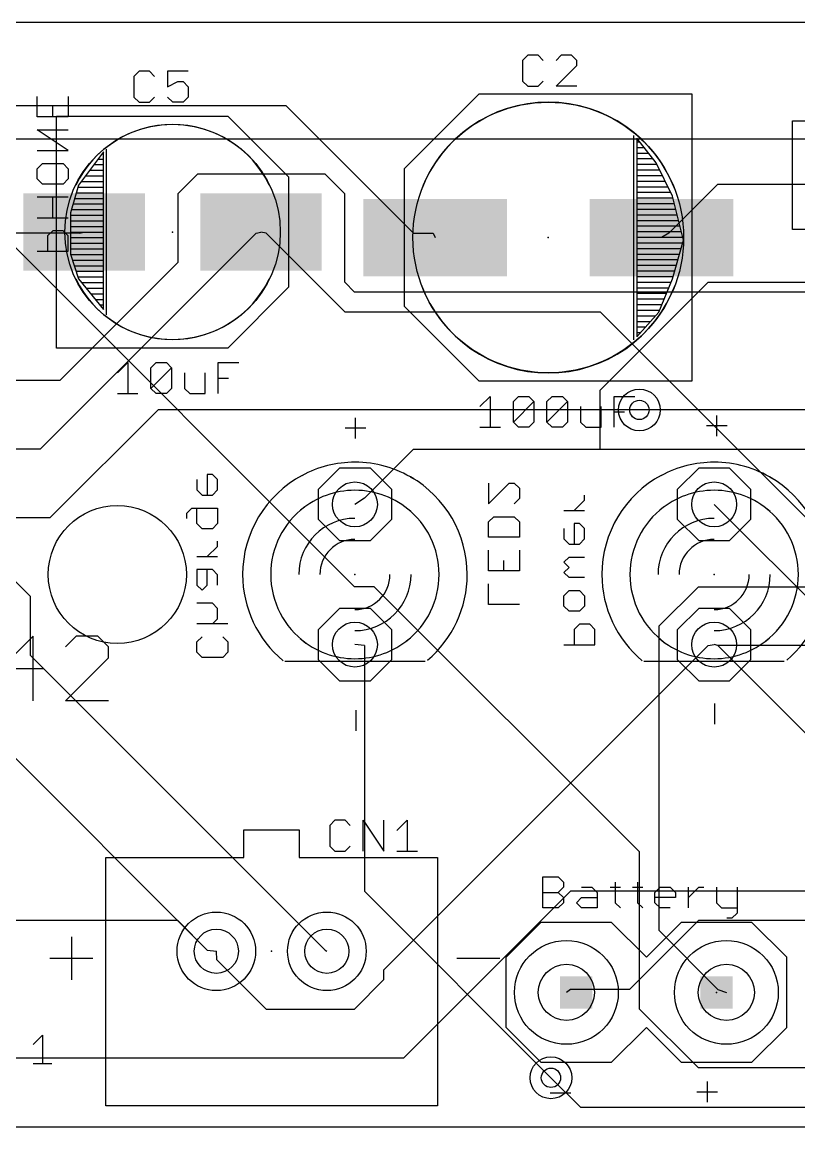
# Model space of a CAD drawing. Extents: x -0.09 to 4.03, y -0.1 to 0.91.
# Drawn here: x 0.995 to 1.549, y 0 to 0.787 of the extents above; entities that cross this region are included whole.
import ezdxf

# ---------------------------------------------------------------- set-up
doc = ezdxf.new("R2010")
doc.units = 0
for name, color, linetype in [('1', 22, 'CONTINUOUS'), ('16', 175, 'CONTINUOUS'), ('17', 82, 'CONTINUOUS'), ('18', 82, 'CONTINUOUS'), ('20', 7, 'CONTINUOUS'), ('21', 253, 'CONTINUOUS'), ('22', 253, 'CONTINUOUS'), ('23', 7, 'CONTINUOUS'), ('24', 7, 'CONTINUOUS'), ('25', 253, 'CONTINUOUS'), ('26', 253, 'CONTINUOUS'), ('27', 253, 'CONTINUOUS'), ('28', 253, 'CONTINUOUS'), ('39', 22, 'CONTINUOUS'), ('44', 253, 'CONTINUOUS'), ('51', 253, 'CONTINUOUS'), ('52', 253, 'CONTINUOUS')]:
    doc.layers.add(name, color=color, linetype=linetype)

# ---------------------------------------------------------------- blocks, each defined once
blk = doc.blocks.new('RECT')
blk.add_solid([(-0.5, -0.5), (0.5, -0.5), (-0.5, 0.5), (0.5, 0.5)])
blk = doc.blocks.new('ROUNDP')
blk.add_circle((0, 0), 0.5)
blk = doc.blocks.new('OCTAGONP')
blk.add_lwpolyline([(-0.5, -0.207107), (-0.5, 0.207107), (-0.207107, 0.5), (0.207107, 0.5), (0.5, 0.207107), (0.5, -0.207107), (0.207107, -0.5), (-0.207107, -0.5)], close=True)
blk = doc.blocks.new('ROUNDV')
blk.add_circle((0, 0), 0.5)

msp = doc.modelspace()

# ---------------------------------------------------------------- linework, layer by layer
at = {"layer": '1'}
for p, q in [((0.819, 0.728), (1.183, 0.728)), ((1.183, 0.728), (1.274, 0.637)), ((1.12, 0.679), (1.106, 0.665)), ((1.211, 0.679), (1.12, 0.679)), ((1.225, 0.665), (1.211, 0.679)), ((1.456, 0.637), (1.491, 0.672)), ((1.491, 0.672), (1.568, 0.672)), ((1.106, 0.665), (1.106, 0.616)), ((1.225, 0.602), (1.225, 0.665)), ((1.036, 0.637), (0.952, 0.637)), ((1.162, 0.637), (1.008, 0.483)), ((1.036, 0.637), (1.03937, 0.637795)), ((1.162, 0.637), (1.165354, 0.637795)), ((1.169, 0.637), (1.165354, 0.637795)), ((1.169, 0.637), (1.225, 0.581)), ((1.274, 0.637), (1.288, 0.637)), ((1.288, 0.637), (1.28937, 0.633858)), ((1.456, 0.637), (1.450787, 0.633858)), ((1.106, 0.616), (1.022, 0.532)), ((1.232, 0.595), (1.225, 0.602)), ((1.645, 0.595), (1.232, 0.595)), ((1.225, 0.581), (1.407, 0.581)), ((1.407, 0.581), (1.561, 0.427)), ((1.022, 0.532), (0.931, 0.532)), ((1.092, 0.511), (1.015, 0.434)), ((1.435, 0.511), (1.092, 0.511)), ((1.008, 0.483), (0.931, 0.483)), ((1.491, 0.441), (1.488268, 0.443701)), ((1.491, 0.441), (1.61, 0.322)), ((1.015, 0.434), (0.931, 0.434)), ((1.001, 0.378), (0.973, 0.406)), ((1.001, 0.336), (1.001, 0.378)), ((1.253, 0.112), (1.484, 0.343)), ((1.484, 0.343), (1.488268, 0.343701)), ((1.491, 0.343), (1.488268, 0.343701)), ((1.491, 0.343), (1.554, 0.28)), ((1.211, 0.126), (1.001, 0.336)), ((1.386, 0.168), (1.267, 0.049)), ((1.673, 0.168), (1.386, 0.168)), ((1.106, 0.147), (0.77, 0.147)), ((1.127, 0.126), (1.106, 0.147)), ((1.477, 0.147), (1.428, 0.098)), ((1.61, 0.147), (1.477, 0.147)), ((1.127, 0.126), (1.133543, 0.125157)), ((1.211, 0.126), (1.212283, 0.125157)), ((1.134, 0.119), (1.133543, 0.125157)), ((1.134, 0.119), (1.169, 0.084)), ((1.253, 0.105), (1.253, 0.112)), ((1.232, 0.084), (1.253, 0.105)), ((1.386, 0.098), (1.382961, 0.095866)), ((1.428, 0.098), (1.386, 0.098)), ((1.169, 0.084), (1.232, 0.084)), ((1.267, 0.049), (0.588, 0.049)), ((1.372, 0.035), (1.393, 0.014)), ((1.393, 0.014), (2.527, 0.014))]:
    msp.add_line(p, q, dxfattribs=at)
at = {"layer": '16'}
for p, q in [((0.904157, 0.704157), (1.680447, 0.704157)), ((1.232, 0.385), (0.987, 0.63)), ((1.407, 0.525), (1.484, 0.602)), ((1.484, 0.602), (1.75, 0.602)), ((1.407, 0.483), (1.407, 0.525)), ((1.673, 0.511), (1.435, 0.511)), ((1.239, 0.448), (1.274, 0.483)), ((1.274, 0.483), (1.407, 0.483)), ((1.407, 0.483), (1.624, 0.483)), ((1.239, 0.448), (1.232283, 0.443701)), ((1.246, 0.385), (1.232, 0.385)), ((1.435, 0.196), (1.246, 0.385)), ((1.449, 0.357), (1.477, 0.385)), ((1.477, 0.385), (1.589, 0.385)), ((1.449, 0.14), (1.449, 0.357)), ((1.239, 0.343), (1.232283, 0.343701)), ((1.239, 0.343), (1.239, 0.168)), ((1.491, 0.343), (1.488268, 0.343701)), ((1.568, 0.343), (1.491, 0.343)), ((1.127, 0.126), (0.966, 0.287)), ((1.435, 0.084), (1.435, 0.196)), ((1.239, 0.168), (1.372, 0.035)), ((1.491, 0.098), (1.449, 0.14)), ((1.127, 0.126), (1.133543, 0.125157)), ((1.491, 0.098), (1.496961, 0.095866)), ((1.477, 0.042), (1.435, 0.084)), ((3.388, 0.042), (1.477, 0.042))]:
    msp.add_line(p, q, dxfattribs=at)
at = {"layer": '20'}
for p, q in [((0.03937, 0.787402), (3.937008, 0.787402)), ((0.03937, 0), (3.937008, 0))]:
    msp.add_line(p, q, dxfattribs=at)
msp.add_circle((1.062992, 0.393701), 0.049213, dxfattribs=at)
at = {"layer": '21'}
for p, q in [((1.267717, 0.683071), (1.320866, 0.73622)), ((1.320866, 0.73622), (1.472441, 0.73622)), ((1.472441, 0.73622), (1.472441, 0.67126)), ((1.019685, 0.67126), (1.019685, 0.720472)), ((1.019685, 0.720472), (1.141732, 0.720472)), ((1.141732, 0.720472), (1.185039, 0.677165)), ((1.267717, 0.67126), (1.267717, 0.683071)), ((1.019685, 0.555118), (1.019685, 0.604331)), ((1.185039, 0.598425), (1.141732, 0.555118)), ((1.267717, 0.584646), (1.267717, 0.596457)), ((1.472441, 0.596457), (1.472441, 0.531496)), ((1.320866, 0.531496), (1.267717, 0.584646)), ((1.141732, 0.555118), (1.019685, 0.555118)), ((1.472441, 0.531496), (1.320866, 0.531496)), ((1.153228, 0.192087), (1.153228, 0.211772)), ((1.153228, 0.211772), (1.192598, 0.211772)), ((1.192598, 0.211772), (1.192598, 0.192087)), ((1.054803, 0.192087), (1.153228, 0.192087)), ((1.054803, 0.014921), (1.054803, 0.192087)), ((1.192598, 0.192087), (1.291024, 0.192087)), ((1.291024, 0.192087), (1.291024, 0.014921)), ((1.339961, 0.120866), (1.364961, 0.145866)), ((1.364961, 0.145866), (1.414961, 0.145866)), ((1.414961, 0.145866), (1.439961, 0.120866)), ((1.439961, 0.120866), (1.464961, 0.145866)), ((1.464961, 0.145866), (1.514961, 0.145866)), ((1.539961, 0.120866), (1.514961, 0.145866)), ((1.03026, 0.135523), (1.03026, 0.104831)), ((1.014913, 0.120177), (1.045606, 0.120177)), ((1.304913, 0.120177), (1.335606, 0.120177)), ((1.339961, 0.070866), (1.339961, 0.120866)), ((1.539961, 0.070866), (1.539961, 0.120866)), ((1.364961, 0.045866), (1.339961, 0.070866)), ((1.439961, 0.070866), (1.414961, 0.045866)), ((1.464961, 0.045866), (1.439961, 0.070866)), ((1.514961, 0.045866), (1.539961, 0.070866)), ((1.414961, 0.045866), (1.364961, 0.045866)), ((1.514961, 0.045866), (1.464961, 0.045866)), ((1.291024, 0.014921), (1.054803, 0.014921))]:
    msp.add_line(p, q, dxfattribs=at)
for centre, radius, start, end in [((1.370079, 0.633858), 0.096537, 20.282559, 159.717441), ((1.102362, 0.637795), 0.076595, 25.906508, 154.093492), ((1.102362, 0.637795), 0.076595, 205.906508, 334.093492), ((1.370079, 0.633858), 0.096537, 200.282559, 339.717441)]:
    msp.add_arc(centre, radius, start, end, dxfattribs=at)
at = {"layer": '22'}
for p, q in [((1.005937, 0.719809), (1.005937, 0.734488)), ((1.027956, 0.734488), (1.027956, 0.719809)), ((1.016946, 0.719809), (1.016946, 0.727149)), ((1.027956, 0.719809), (1.005937, 0.719809)), ((1.027956, 0.695869), (1.005937, 0.710548)), ((1.005937, 0.710548), (1.027956, 0.710548)), ((1.005937, 0.695869), (1.027956, 0.695869)), ((1.005937, 0.682937), (1.009607, 0.686607)), ((1.009607, 0.686607), (1.024286, 0.686607)), ((1.024286, 0.686607), (1.027956, 0.682937)), ((1.005937, 0.675598), (1.005937, 0.682937)), ((1.027956, 0.682937), (1.027956, 0.675598)), ((1.009607, 0.671928), (1.005937, 0.675598)), ((1.024286, 0.671928), (1.009607, 0.671928)), ((1.027956, 0.675598), (1.024286, 0.671928)), ((1.027956, 0.662667), (1.005937, 0.662667)), ((1.016946, 0.647988), (1.016946, 0.662667)), ((1.005937, 0.647988), (1.027956, 0.647988)), ((1.016946, 0.638726), (1.013277, 0.635057)), ((1.024286, 0.638726), (1.016946, 0.638726)), ((1.027956, 0.635057), (1.024286, 0.638726)), ((1.013277, 0.635057), (1.013277, 0.624047)), ((1.027956, 0.624047), (1.027956, 0.635057)), ((1.005937, 0.624047), (1.027956, 0.624047))]:
    msp.add_line(p, q, dxfattribs=at)
for centre, radius, start, end in [((1.232283, 0.393698), 0.08, 118.071359, 179.998308), ((1.232283, 0.393703), 0.08, 359.99842, 60.253635), ((1.488268, 0.393698), 0.08, 118.071359, 179.998308), ((1.488268, 0.393703), 0.08, 359.99842, 60.253635), ((1.232283, 0.393701), 0.06, 126.869898, 180), ((1.232283, 0.3937), 0.06, 0.000307, 52.127183), ((1.488268, 0.393701), 0.06, 126.869898, 180), ((1.488268, 0.3937), 0.06, 0.000307, 52.127183), ((1.232283, 0.3937), 0.08, 179.999658, 230.192766), ((1.232283, 0.393702), 0.06, 180.001309, 234.462646), ((1.232283, 0.393701), 0.06, 307.872817, 359.999693), ((1.232283, 0.393699), 0.08, 310.238034, 0.001056), ((1.488268, 0.3937), 0.08, 179.999658, 230.192766), ((1.488268, 0.393702), 0.06, 180.001309, 234.462646), ((1.488268, 0.393701), 0.06, 307.872817, 359.999693), ((1.488268, 0.393699), 0.08, 310.238034, 0.001056)]:
    msp.add_arc(centre, radius, start, end, dxfattribs=at)
at = {"layer": '23'}
for p in [(1.102362, 0.637795), (1.370079, 0.633858), (1.172913, 0.125157), (1.489961, 0.095866)]:
    msp.add_point(p, dxfattribs=at)
at = {"layer": '24'}
for p in [(1.232283, 0.393701), (1.488268, 0.393701)]:
    msp.add_point(p, dxfattribs=at)
at = {"layer": '25'}
for p, q in [((1.355427, 0.763767), (1.351757, 0.760097)), ((1.351757, 0.760097), (1.351757, 0.745418)), ((1.362766, 0.763767), (1.355427, 0.763767)), ((1.366436, 0.760097), (1.362766, 0.763767)), ((1.379367, 0.763767), (1.375697, 0.760097)), ((1.375697, 0.741748), (1.390376, 0.756427)), ((1.386707, 0.763767), (1.379367, 0.763767)), ((1.390376, 0.760097), (1.386707, 0.763767)), ((1.390376, 0.756427), (1.390376, 0.760097)), ((1.078504, 0.752365), (1.074835, 0.748695)), ((1.074835, 0.748695), (1.074835, 0.734016)), ((1.085844, 0.752365), (1.078504, 0.752365)), ((1.089514, 0.748695), (1.085844, 0.752365)), ((1.113454, 0.752365), (1.098775, 0.752365)), ((1.098775, 0.752365), (1.098775, 0.741356)), ((1.098775, 0.741356), (1.106115, 0.745026)), ((1.106115, 0.745026), (1.109784, 0.745026)), ((1.109784, 0.745026), (1.113454, 0.741356)), ((1.113454, 0.741356), (1.113454, 0.734016)), ((1.351757, 0.745418), (1.355427, 0.741748)), ((1.355427, 0.741748), (1.362766, 0.741748)), ((1.362766, 0.741748), (1.366436, 0.745418)), ((1.390376, 0.741748), (1.375697, 0.741748)), ((1.074835, 0.734016), (1.078504, 0.730346)), ((1.085844, 0.730346), (1.089514, 0.734016)), ((1.102445, 0.730346), (1.098775, 0.734016)), ((1.113454, 0.734016), (1.109784, 0.730346)), ((1.078504, 0.730346), (1.085844, 0.730346)), ((1.109784, 0.730346), (1.102445, 0.730346)), ((1.217993, 0.218507), (1.214323, 0.214837)), ((1.214323, 0.214837), (1.214323, 0.200158)), ((1.225332, 0.218507), (1.217993, 0.218507)), ((1.229002, 0.214837), (1.225332, 0.218507)), ((1.238263, 0.196488), (1.238263, 0.218507)), ((1.238263, 0.218507), (1.252942, 0.196488)), ((1.252942, 0.196488), (1.252942, 0.218507)), ((1.262204, 0.211167), (1.269543, 0.218507)), ((1.269543, 0.218507), (1.269543, 0.196488)), ((1.214323, 0.200158), (1.217993, 0.196488)), ((1.225332, 0.196488), (1.229002, 0.200158)), ((1.217993, 0.196488), (1.225332, 0.196488)), ((1.262204, 0.196488), (1.276883, 0.196488))]:
    msp.add_line(p, q, dxfattribs=at)
at = {"layer": '26'}
for p, q in [((1.327512, 0.458815), (1.327512, 0.444136)), ((1.327512, 0.444136), (1.342191, 0.458815)), ((1.342191, 0.458815), (1.345861, 0.458815)), ((1.345861, 0.458815), (1.349531, 0.455146)), ((1.349531, 0.455146), (1.349531, 0.447806)), ((1.349531, 0.447806), (1.345861, 0.444136)), ((1.327512, 0.431205), (1.331182, 0.434875)), ((1.331182, 0.434875), (1.345861, 0.434875)), ((1.345861, 0.434875), (1.349531, 0.431205)), ((1.327512, 0.420196), (1.327512, 0.431205)), ((1.349531, 0.431205), (1.349531, 0.420196)), ((1.349531, 0.420196), (1.327512, 0.420196)), ((1.327512, 0.396255), (1.327512, 0.410935)), ((1.349531, 0.410935), (1.349531, 0.396255)), ((1.338521, 0.396255), (1.338521, 0.403595)), ((1.349531, 0.396255), (1.327512, 0.396255)), ((1.327512, 0.372315), (1.327512, 0.386994)), ((1.349531, 0.372315), (1.327512, 0.372315))]:
    msp.add_line(p, q, dxfattribs=at)
at = {"layer": '27'}
for p, q in [((1.063024, 0.537348), (1.070363, 0.544688)), ((1.070363, 0.544688), (1.070363, 0.522669)), ((1.086964, 0.541018), (1.090634, 0.544688)), ((1.090634, 0.544688), (1.097973, 0.544688)), ((1.097973, 0.544688), (1.101643, 0.541018)), ((1.134845, 0.522669), (1.134845, 0.544688)), ((1.134845, 0.544688), (1.149524, 0.544688)), ((1.086964, 0.526339), (1.086964, 0.541018)), ((1.086964, 0.526339), (1.101643, 0.541018)), ((1.101643, 0.541018), (1.101643, 0.526339)), ((1.110905, 0.537348), (1.110905, 0.526339)), ((1.125584, 0.522669), (1.125584, 0.537348)), ((1.134845, 0.533679), (1.142185, 0.533679)), ((1.063024, 0.522669), (1.077703, 0.522669)), ((1.090634, 0.522669), (1.086964, 0.526339)), ((1.097973, 0.522669), (1.090634, 0.522669)), ((1.101643, 0.526339), (1.097973, 0.522669)), ((1.110905, 0.526339), (1.114574, 0.522669)), ((1.114574, 0.522669), (1.125584, 0.522669)), ((1.321274, 0.513317), (1.328614, 0.520656)), ((1.328614, 0.520656), (1.328614, 0.498638)), ((1.345215, 0.516987), (1.348884, 0.520656)), ((1.348884, 0.520656), (1.356224, 0.520656)), ((1.356224, 0.520656), (1.359894, 0.516987)), ((1.369155, 0.516987), (1.372825, 0.520656)), ((1.372825, 0.520656), (1.380164, 0.520656)), ((1.380164, 0.520656), (1.383834, 0.516987)), ((1.417036, 0.498638), (1.417036, 0.520656)), ((1.417036, 0.520656), (1.431715, 0.520656)), ((1.345215, 0.502308), (1.345215, 0.516987)), ((1.345215, 0.502308), (1.359894, 0.516987)), ((1.359894, 0.516987), (1.359894, 0.502308)), ((1.369155, 0.502308), (1.369155, 0.516987)), ((1.369155, 0.502308), (1.383834, 0.516987)), ((1.383834, 0.516987), (1.383834, 0.502308)), ((1.393095, 0.513317), (1.393095, 0.502308)), ((1.407775, 0.498638), (1.407775, 0.513317)), ((1.417036, 0.509647), (1.424375, 0.509647)), ((1.321274, 0.498638), (1.335953, 0.498638)), ((1.348884, 0.498638), (1.345215, 0.502308)), ((1.356224, 0.498638), (1.348884, 0.498638)), ((1.359894, 0.502308), (1.356224, 0.498638)), ((1.372825, 0.498638), (1.369155, 0.502308)), ((1.380164, 0.498638), (1.372825, 0.498638)), ((1.383834, 0.502308), (1.380164, 0.498638)), ((1.393095, 0.502308), (1.396765, 0.498638)), ((1.396765, 0.498638), (1.407775, 0.498638)), ((1.00305, 0.349732), (0.980031, 0.326712)), ((1.00305, 0.303693), (1.00305, 0.349732)), ((1.033743, 0.349732), (1.02607, 0.342059)), ((1.04909, 0.349732), (1.033743, 0.349732)), ((1.056763, 0.342059), (1.04909, 0.349732)), ((1.056763, 0.334386), (1.056763, 0.342059)), ((1.02607, 0.303693), (1.056763, 0.334386)), ((0.980031, 0.326712), (1.010724, 0.326712)), ((1.056763, 0.303693), (1.02607, 0.303693)), ((1.366218, 0.156118), (1.366218, 0.178137)), ((1.366218, 0.178137), (1.377227, 0.178137)), ((1.377227, 0.178137), (1.380897, 0.174467)), ((1.380897, 0.174467), (1.380897, 0.170797)), ((1.417768, 0.174467), (1.417768, 0.159788)), ((1.433729, 0.174467), (1.433729, 0.159788)), ((1.366218, 0.167127), (1.377227, 0.167127)), ((1.380897, 0.170797), (1.377227, 0.167127)), ((1.377227, 0.167127), (1.380897, 0.163458)), ((1.393828, 0.170797), (1.401167, 0.170797)), ((1.401167, 0.170797), (1.404837, 0.167127)), ((1.404837, 0.167127), (1.404837, 0.156118)), ((1.414099, 0.170797), (1.421438, 0.170797)), ((1.430059, 0.170797), (1.437398, 0.170797)), ((1.446019, 0.167127), (1.449689, 0.170797)), ((1.446019, 0.159788), (1.446019, 0.167127)), ((1.449689, 0.170797), (1.457028, 0.170797)), ((1.457028, 0.170797), (1.460698, 0.167127)), ((1.460698, 0.167127), (1.460698, 0.163458)), ((1.46996, 0.156118), (1.46996, 0.170797)), ((1.46996, 0.163458), (1.477299, 0.170797)), ((1.477299, 0.170797), (1.480969, 0.170797)), ((1.48991, 0.170797), (1.48991, 0.159788)), ((1.504589, 0.170797), (1.504589, 0.152448)), ((1.380897, 0.159788), (1.377227, 0.156118)), ((1.380897, 0.163458), (1.380897, 0.159788)), ((1.390158, 0.159788), (1.393828, 0.163458)), ((1.393828, 0.156118), (1.390158, 0.159788)), ((1.393828, 0.163458), (1.404837, 0.163458)), ((1.417768, 0.159788), (1.421438, 0.156118)), ((1.433729, 0.159788), (1.437398, 0.156118)), ((1.460698, 0.163458), (1.446019, 0.163458)), ((1.449689, 0.156118), (1.446019, 0.159788)), ((1.48991, 0.159788), (1.49358, 0.156118)), ((1.377227, 0.156118), (1.366218, 0.156118)), ((1.404837, 0.156118), (1.393828, 0.156118)), ((1.457028, 0.156118), (1.449689, 0.156118)), ((1.49358, 0.156118), (1.504589, 0.156118)), ((1.504589, 0.152448), (1.500919, 0.148779)), ((1.500919, 0.148779), (1.497249, 0.148779)), ((1.002951, 0.058612), (1.009624, 0.065285)), ((1.009624, 0.065285), (1.009624, 0.045268)), ((1.002951, 0.045268), (1.016296, 0.045268)), ((1.483273, 0.032302), (1.483273, 0.017623)), ((1.371367, 0.024372), (1.386046, 0.024372)), ((1.475934, 0.024962), (1.490613, 0.024962))]:
    msp.add_line(p, q, dxfattribs=at)
at = {"layer": '28'}
for p, q in [((1.232679, 0.490658), (1.232679, 0.505337)), ((1.490238, 0.492233), (1.490238, 0.506912)), ((1.240018, 0.497998), (1.225339, 0.497998)), ((1.497577, 0.499572), (1.482898, 0.499572)), ((1.13075, 0.464983), (1.12708, 0.464983)), ((1.12708, 0.464983), (1.12708, 0.450304)), ((1.134419, 0.461313), (1.13075, 0.464983)), ((1.11974, 0.461313), (1.11974, 0.453973)), ((1.134419, 0.453973), (1.134419, 0.461313)), ((1.11974, 0.453973), (1.12341, 0.450304)), ((1.12341, 0.450304), (1.13075, 0.450304)), ((1.13075, 0.450304), (1.134419, 0.453973)), ((1.395915, 0.446673), (1.395915, 0.450342)), ((1.112401, 0.437372), (1.11607, 0.441042)), ((1.11607, 0.441042), (1.134419, 0.441042)), ((1.11974, 0.430033), (1.11974, 0.441042)), ((1.134419, 0.441042), (1.134419, 0.430033)), ((1.388576, 0.439333), (1.395915, 0.446673)), ((1.112401, 0.433703), (1.112401, 0.437372)), ((1.381236, 0.439333), (1.395915, 0.439333)), ((1.12341, 0.426363), (1.11974, 0.430033)), ((1.13075, 0.426363), (1.12341, 0.426363)), ((1.134419, 0.430033), (1.13075, 0.426363)), ((1.381236, 0.426402), (1.381236, 0.419062)), ((1.392246, 0.430072), (1.388576, 0.430072)), ((1.388576, 0.430072), (1.388576, 0.415393)), ((1.395915, 0.426402), (1.392246, 0.430072)), ((1.395915, 0.419062), (1.395915, 0.426402)), ((1.134419, 0.413752), (1.134419, 0.417422)), ((1.381236, 0.419062), (1.384906, 0.415393)), ((1.392246, 0.415393), (1.395915, 0.419062)), ((1.12708, 0.406413), (1.134419, 0.413752)), ((1.384906, 0.415393), (1.392246, 0.415393)), ((1.11974, 0.406413), (1.134419, 0.406413)), ((1.381236, 0.402461), (1.384906, 0.406131)), ((1.384906, 0.398792), (1.381236, 0.402461)), ((1.384906, 0.406131), (1.395915, 0.406131)), ((1.13075, 0.397151), (1.11974, 0.397151)), ((1.11974, 0.397151), (1.11974, 0.386142)), ((1.12708, 0.386142), (1.12708, 0.397151)), ((1.134419, 0.393482), (1.13075, 0.397151)), ((1.381236, 0.395122), (1.384906, 0.398792)), ((1.384906, 0.391452), (1.381236, 0.395122)), ((1.11974, 0.386142), (1.12341, 0.382472)), ((1.12341, 0.382472), (1.12708, 0.386142)), ((1.134419, 0.386142), (1.134419, 0.393482)), ((1.395915, 0.391452), (1.384906, 0.391452)), ((1.381236, 0.378521), (1.384906, 0.382191)), ((1.381236, 0.371181), (1.381236, 0.378521)), ((1.384906, 0.382191), (1.392246, 0.382191)), ((1.392246, 0.382191), (1.395915, 0.378521)), ((1.395915, 0.378521), (1.395915, 0.371181)), ((1.13075, 0.373211), (1.11974, 0.373211)), ((1.134419, 0.369541), (1.13075, 0.373211)), ((1.384906, 0.367512), (1.381236, 0.371181)), ((1.395915, 0.371181), (1.392246, 0.367512)), ((1.134419, 0.362202), (1.134419, 0.369541)), ((1.392246, 0.367512), (1.384906, 0.367512)), ((1.141759, 0.358532), (1.11974, 0.358532)), ((1.13075, 0.358532), (1.134419, 0.362202)), ((1.392246, 0.35825), (1.388576, 0.354581)), ((1.388576, 0.354581), (1.388576, 0.343571)), ((1.399585, 0.35825), (1.392246, 0.35825)), ((1.403255, 0.354581), (1.399585, 0.35825)), ((1.403255, 0.343571), (1.403255, 0.354581)), ((1.11974, 0.345601), (1.12341, 0.349271)), ((1.138089, 0.349271), (1.141759, 0.345601)), ((1.11974, 0.338261), (1.11974, 0.345601)), ((1.141759, 0.345601), (1.141759, 0.338261)), ((1.381236, 0.343571), (1.403255, 0.343571)), ((1.12341, 0.334591), (1.11974, 0.338261)), ((1.138089, 0.334591), (1.12341, 0.334591)), ((1.141759, 0.338261), (1.138089, 0.334591)), ((1.488663, 0.287115), (1.488663, 0.301794)), ((1.233072, 0.28239), (1.233072, 0.297069))]:
    msp.add_line(p, q, dxfattribs=at)
at = {"layer": '39'}
for p, q in [((1.544213, 0.717047), (1.660197, 0.717047)), ((1.544213, 0.639646), (1.544213, 0.717047)), ((1.660197, 0.639646), (1.544213, 0.639646))]:
    msp.add_line(p, q, dxfattribs=at)
at = {"layer": '44'}
for centre, radius in [((1.435, 0.511), 0.00689), ((1.232283, 0.443701), 0.016), ((1.488268, 0.443701), 0.016), ((1.232283, 0.343701), 0.016), ((1.488268, 0.343701), 0.016), ((1.133543, 0.125157), 0.015748), ((1.212283, 0.125157), 0.015748), ((1.382961, 0.095866), 0.02), ((1.496961, 0.095866), 0.02), ((1.372, 0.035), 0.00689)]:
    msp.add_circle(centre, radius, dxfattribs=at)
at = {"layer": '51'}
for p, q in [((1.267717, 0.683071), (1.320866, 0.73622)), ((1.320866, 0.73622), (1.472441, 0.73622)), ((1.472441, 0.73622), (1.472441, 0.531496)), ((1.019685, 0.720472), (1.141732, 0.720472)), ((1.019685, 0.555118), (1.019685, 0.720472)), ((1.141732, 0.720472), (1.185039, 0.677165)), ((1.431102, 0.561024), (1.431102, 0.706693)), ((1.44685, 0.687008), (1.433071, 0.704724)), ((1.433071, 0.704724), (1.433071, 0.562992)), ((1.4353, 0.701858), (1.433071, 0.701858)), ((1.05315, 0.694882), (1.035433, 0.67126)), ((1.052335, 0.693795), (1.05315, 0.693795)), ((1.05315, 0.692913), (1.05315, 0.694882)), ((1.055118, 0.69685), (1.055118, 0.57874)), ((1.438411, 0.697858), (1.433071, 0.697858)), ((1.441522, 0.693858), (1.433071, 0.693858)), ((1.046335, 0.685795), (1.05315, 0.685795)), ((1.049335, 0.689795), (1.05315, 0.689795)), ((1.05315, 0.582677), (1.05315, 0.692913)), ((1.444633, 0.689858), (1.433071, 0.689858)), ((1.447425, 0.685858), (1.433071, 0.685858)), ((1.458661, 0.663386), (1.44685, 0.687008)), ((1.040335, 0.677795), (1.05315, 0.677795)), ((1.043335, 0.681795), (1.05315, 0.681795)), ((1.267717, 0.584646), (1.267717, 0.683071)), ((1.449425, 0.681858), (1.433071, 0.681858)), ((1.451425, 0.677858), (1.433071, 0.677858)), ((1.035433, 0.67126), (1.029528, 0.651575)), ((1.034994, 0.669795), (1.05315, 0.669795)), ((1.037335, 0.673795), (1.05315, 0.673795)), ((1.185039, 0.677165), (1.185039, 0.598425)), ((1.453425, 0.673858), (1.433071, 0.673858)), ((1.455425, 0.669858), (1.433071, 0.669858)), ((1.032594, 0.661795), (1.05315, 0.661795)), ((1.033794, 0.665795), (1.05315, 0.665795)), ((1.457425, 0.665858), (1.433071, 0.665858)), ((1.459043, 0.661858), (1.433071, 0.661858)), ((1.466535, 0.63189), (1.458661, 0.663386)), ((1.030194, 0.653795), (1.05315, 0.653795)), ((1.031394, 0.657795), (1.05315, 0.657795)), ((1.460043, 0.657858), (1.433071, 0.657858)), ((1.461043, 0.653858), (1.433071, 0.653858)), ((1.029528, 0.651575), (1.029528, 0.622047)), ((1.029528, 0.649795), (1.05315, 0.649795)), ((1.029528, 0.645795), (1.05315, 0.645795)), ((1.462043, 0.649858), (1.433071, 0.649858)), ((1.463043, 0.645858), (1.433071, 0.645858)), ((1.029528, 0.641795), (1.05315, 0.641795)), ((1.464043, 0.641858), (1.433071, 0.641858)), ((1.465043, 0.637858), (1.433071, 0.637858)), ((1.029528, 0.637795), (1.05315, 0.637795)), ((1.029528, 0.633795), (1.05315, 0.633795)), ((1.466043, 0.633858), (1.433071, 0.633858)), ((1.458661, 0.604331), (1.466535, 0.63189)), ((1.029528, 0.629795), (1.05315, 0.629795)), ((1.029528, 0.625795), (1.05315, 0.625795)), ((1.465955, 0.629858), (1.433071, 0.629858)), ((1.464812, 0.625858), (1.433071, 0.625858)), ((1.029528, 0.622047), (1.035433, 0.604331)), ((1.029611, 0.621795), (1.05315, 0.621795)), ((1.030945, 0.617795), (1.05315, 0.617795)), ((1.463669, 0.621858), (1.433071, 0.621858)), ((1.462526, 0.617858), (1.433071, 0.617858)), ((1.032278, 0.613795), (1.05315, 0.613795)), ((1.033611, 0.609795), (1.05315, 0.609795)), ((1.461383, 0.613858), (1.433071, 0.613858)), ((1.460241, 0.609858), (1.433071, 0.609858)), ((1.034945, 0.605795), (1.05315, 0.605795)), ((1.035433, 0.604331), (1.05315, 0.582677)), ((1.037508, 0.601795), (1.05315, 0.601795)), ((1.459098, 0.605858), (1.433071, 0.605858)), ((1.457631, 0.601858), (1.433071, 0.601858)), ((1.448819, 0.580709), (1.458661, 0.604331)), ((1.04078, 0.597795), (1.05315, 0.597795)), ((1.044053, 0.593795), (1.05315, 0.593795)), ((1.185039, 0.598425), (1.141732, 0.555118)), ((1.455965, 0.597858), (1.433071, 0.597858)), ((1.454298, 0.593858), (1.433071, 0.593858)), ((1.047326, 0.589795), (1.05315, 0.589795)), ((1.050598, 0.585795), (1.05315, 0.585795)), ((1.320866, 0.531496), (1.267717, 0.584646)), ((1.452631, 0.589858), (1.433071, 0.589858)), ((1.450965, 0.585858), (1.433071, 0.585858)), ((1.449298, 0.581858), (1.433071, 0.581858)), ((1.433071, 0.562992), (1.448819, 0.580709)), ((1.446285, 0.577858), (1.433071, 0.577858)), ((1.44273, 0.573858), (1.433071, 0.573858)), ((1.439174, 0.569858), (1.433071, 0.569858)), ((1.435618, 0.565858), (1.433071, 0.565858)), ((1.141732, 0.555118), (1.019685, 0.555118)), ((1.472441, 0.531496), (1.320866, 0.531496))]:
    msp.add_line(p, q, dxfattribs=at)
for centre, radius in [((1.370079, 0.633858), 0.096457), ((1.102362, 0.637795), 0.076772)]:
    msp.add_circle(centre, radius, dxfattribs=at)
at = {"layer": '52'}
for p, q in [((1.282283, 0.331701), (1.182283, 0.331701)), ((1.538268, 0.331701), (1.438268, 0.331701))]:
    msp.add_line(p, q, dxfattribs=at)
for centre, radius, start, end in [((1.232284, 0.393701), 0.08, 90.000082, 118.301783), ((1.232287, 0.393701), 0.08, 58.394128, 90.002348), ((1.488268, 0.393701), 0.08, 90.000082, 118.301783), ((1.488271, 0.393701), 0.08, 58.394128, 90.002348), ((1.232284, 0.393701), 0.06, 90.000154, 129.803764), ((1.232286, 0.393701), 0.06, 48.369188, 90.002396), ((1.488268, 0.393701), 0.06, 90.000154, 129.803764), ((1.48827, 0.393701), 0.06, 48.369188, 90.002396), ((1.232283, 0.393701), 0.04, 90, 180), ((1.488268, 0.393701), 0.04, 90, 180), ((1.232283, 0.393701), 0.025, 90, 180), ((1.488268, 0.393701), 0.025, 90, 180), ((1.232283, 0.393701), 0.025, 270, 0), ((1.232283, 0.393701), 0.04, 270, 0), ((1.488268, 0.393701), 0.025, 270, 0), ((1.488268, 0.393701), 0.04, 270, 0), ((1.232284, 0.393701), 0.06, 229.398298, 269.999463), ((1.232283, 0.393701), 0.06, 270.000154, 309.803764), ((1.488268, 0.393701), 0.06, 229.398298, 269.999463), ((1.488268, 0.393701), 0.06, 270.000154, 309.803764)]:
    msp.add_arc(centre, radius, start, end, dxfattribs=at)

# ---------------------------------------------------------------- block references
at = {"layer": '1', "xscale": 0.086614, "yscale": 0.055118}
for p in [(1.03937, 0.637795), (1.165354, 0.637795)]:
    msp.add_blockref('RECT', p, dxfattribs=at)
at = {"layer": '1', "xscale": 0.102362, "yscale": 0.055118, "rotation": 180}
for p in [(1.28937, 0.633858), (1.450787, 0.633858)]:
    msp.add_blockref('RECT', p, dxfattribs=at)
at = {"layer": '17', "rotation": 270}
for name, p, xscale, yscale in [('OCTAGONP', (1.232283, 0.443701), 0.052, 0.052), ('OCTAGONP', (1.232283, 0.443701), 0.052, 0.052), ('OCTAGONP', (1.488268, 0.443701), 0.052, 0.052), ('OCTAGONP', (1.488268, 0.443701), 0.052, 0.052), ('OCTAGONP', (1.232283, 0.343701), 0.052, 0.052), ('OCTAGONP', (1.232283, 0.343701), 0.052, 0.052), ('OCTAGONP', (1.488268, 0.343701), 0.052, 0.052), ('OCTAGONP', (1.488268, 0.343701), 0.052, 0.052), ('ROUNDP', (1.382961, 0.095866), 0.074, 0.074), ('ROUNDP', (1.382961, 0.095866), 0.074, 0.074), ('ROUNDP', (1.496961, 0.095866), 0.074, 0.074), ('ROUNDP', (1.496961, 0.095866), 0.074, 0.074)]:
    msp.add_blockref(name, p, dxfattribs=dict(at, xscale=xscale, yscale=yscale))
at = {"layer": '17', "xscale": 0.056, "yscale": 0.056}
for p in [(1.133543, 0.125157), (1.133543, 0.125157), (1.212283, 0.125157), (1.212283, 0.125157)]:
    msp.add_blockref('ROUNDP', p, dxfattribs=at)
at = {"layer": '18', "xscale": 0.02978, "yscale": 0.02978}
for p in [(1.435, 0.511), (1.435, 0.511), (1.372, 0.035), (1.372, 0.035)]:
    msp.add_blockref('ROUNDV', p, dxfattribs=at)
at = {"layer": '51', "yscale": 0.027559}
for p, xscale in [((1.020669, 0.637795), 0.017717), ((1.185039, 0.637795), 0.015748)]:
    msp.add_blockref('RECT', p, dxfattribs=dict(at, xscale=xscale))
at = {"layer": '51', "rotation": 180}
for p, xscale, yscale in [((1.264764, 0.633858), 0.021654, 0.027559), ((1.475394, 0.633858), 0.021654, 0.027559), ((1.389961, 0.095866), 0.023, 0.023), ((1.489961, 0.095866), 0.023, 0.023)]:
    msp.add_blockref('RECT', p, dxfattribs=dict(at, xscale=xscale, yscale=yscale))

doc.saveas('drawing.dxf')
